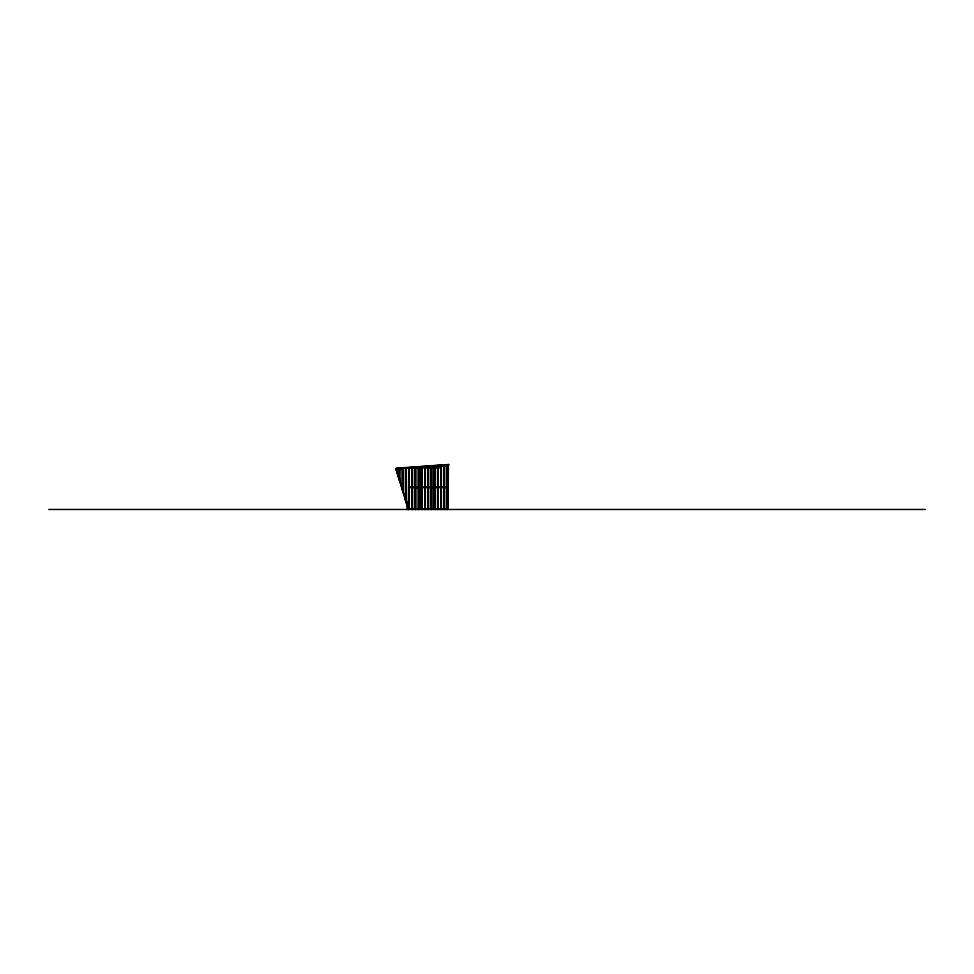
<?xml version="1.0" encoding="UTF-8"?>
<svg xmlns="http://www.w3.org/2000/svg" width="974" height="974" viewBox="0 0 974 974"><rect width="100%" height="100%" fill="white"/><g stroke="black" fill="none" stroke-linecap="round" stroke-linejoin="round"><path stroke-width="1.46" d="M408.301 509.451L396.101 469.298L408.703 509.463L408.666 467.91L439.749 467.91M444.582 509.463L444.582 465.389L443.949 465.438L443.949 509.463M427.915 509.463L427.915 466.558L428.548 466.522L428.548 509.463M447.797 509.463L447.797 465.207L447.285 465.803M437.983 509.463L437.983 465.852L440.735 465.621L441.38 465.621L441.38 509.463M399.498 480.499L399.73 468.543L396.065 468.786L447.285 465.718M421.498 509.463L421.498 467.009L422.144 466.96L422.144 509.463M447.407 465.207L396.065 468.786L399.048 479.025L399.048 468.531M396.065 468.871L414.133 467.605M417.14 467.398L427.671 466.656M430.691 466.449L441.222 465.718L441.185 509.463M396.101 468.531L449.087 464.537L396.077 468.214L396.126 468.847M447.151 465.219L447.285 509.463M447.285 483.323L447.918 483.299L447.541 469.736M447.797 465.207L447.017 465.207L447.151 509.463M434.453 466.619L433.941 508.952M411.88 468.153L412.526 468.153M408.8 468.409L408.289 509.463L406.109 502.243L406.109 468.08M408.8 487.073L447.285 487.073M408.8 487.584L447.285 487.584M408.8 501.5L408.143 501.5L408.143 508.952L447.285 508.952M48.7 509.463L925.3 509.463M399.73 478.928L399.279 477.443L399.279 479.208M447.553 477.284L447.723 483.311M447.602 465.207L447.602 509.463M444.4 465.389L444.4 509.463M444.132 465.402L444.132 509.463M440.93 465.621L440.93 509.463M440.735 465.621L440.735 509.463M438.178 465.84L438.178 509.463M437.728 465.876L437.728 509.463M437.533 465.889L437.533 509.463M434.964 466.071L434.964 509.463M434.769 466.083L434.769 509.463M434.514 466.096L434.514 509.463M434.331 466.108L434.331 509.463M431.762 466.29L431.762 509.463M431.567 466.303L431.567 509.463M431.312 466.327L431.312 509.463M431.117 466.339L431.117 509.463M428.365 466.534L428.365 509.463M428.11 466.558L428.11 509.463M425.346 466.741L425.346 509.463M425.151 466.753L425.151 509.463M424.895 466.777L424.895 509.463M424.701 466.789L424.701 509.463M421.949 466.984L421.949 509.463M421.693 466.996L421.693 509.463M421.109 508.952L421.109 467.557L420.598 508.952M418.93 467.191L418.93 509.463M418.735 467.203L418.735 509.463M418.479 467.216L418.479 509.463M418.296 467.228L418.296 509.463M415.728 467.41L415.728 509.463M415.533 467.423L415.533 509.463M415.277 467.447L415.277 509.463M415.082 467.459L415.082 509.463M412.526 509.463L412.526 467.642L411.88 467.642L411.88 509.463M412.331 467.642L412.331 509.463M412.075 467.642L412.075 509.463M409.311 467.861L409.311 509.463M409.117 467.873L409.117 509.463M408.861 467.897L408.861 509.463M407.558 502.401L407.558 509.463M407.242 502.401L407.242 509.463M405.914 468.104L405.914 501.61M405.659 468.117L405.659 500.758M405.464 468.129L405.464 500.125M402.895 468.311L402.895 491.687M402.712 468.324L402.712 491.054M402.457 468.336L402.457 490.202M402.262 468.36L402.262 489.569M399.693 468.531L399.693 481.132M399.243 468.531L399.243 479.658M448.369 465.207L448.052 508.818L448.369 465.207"/></g></svg>
